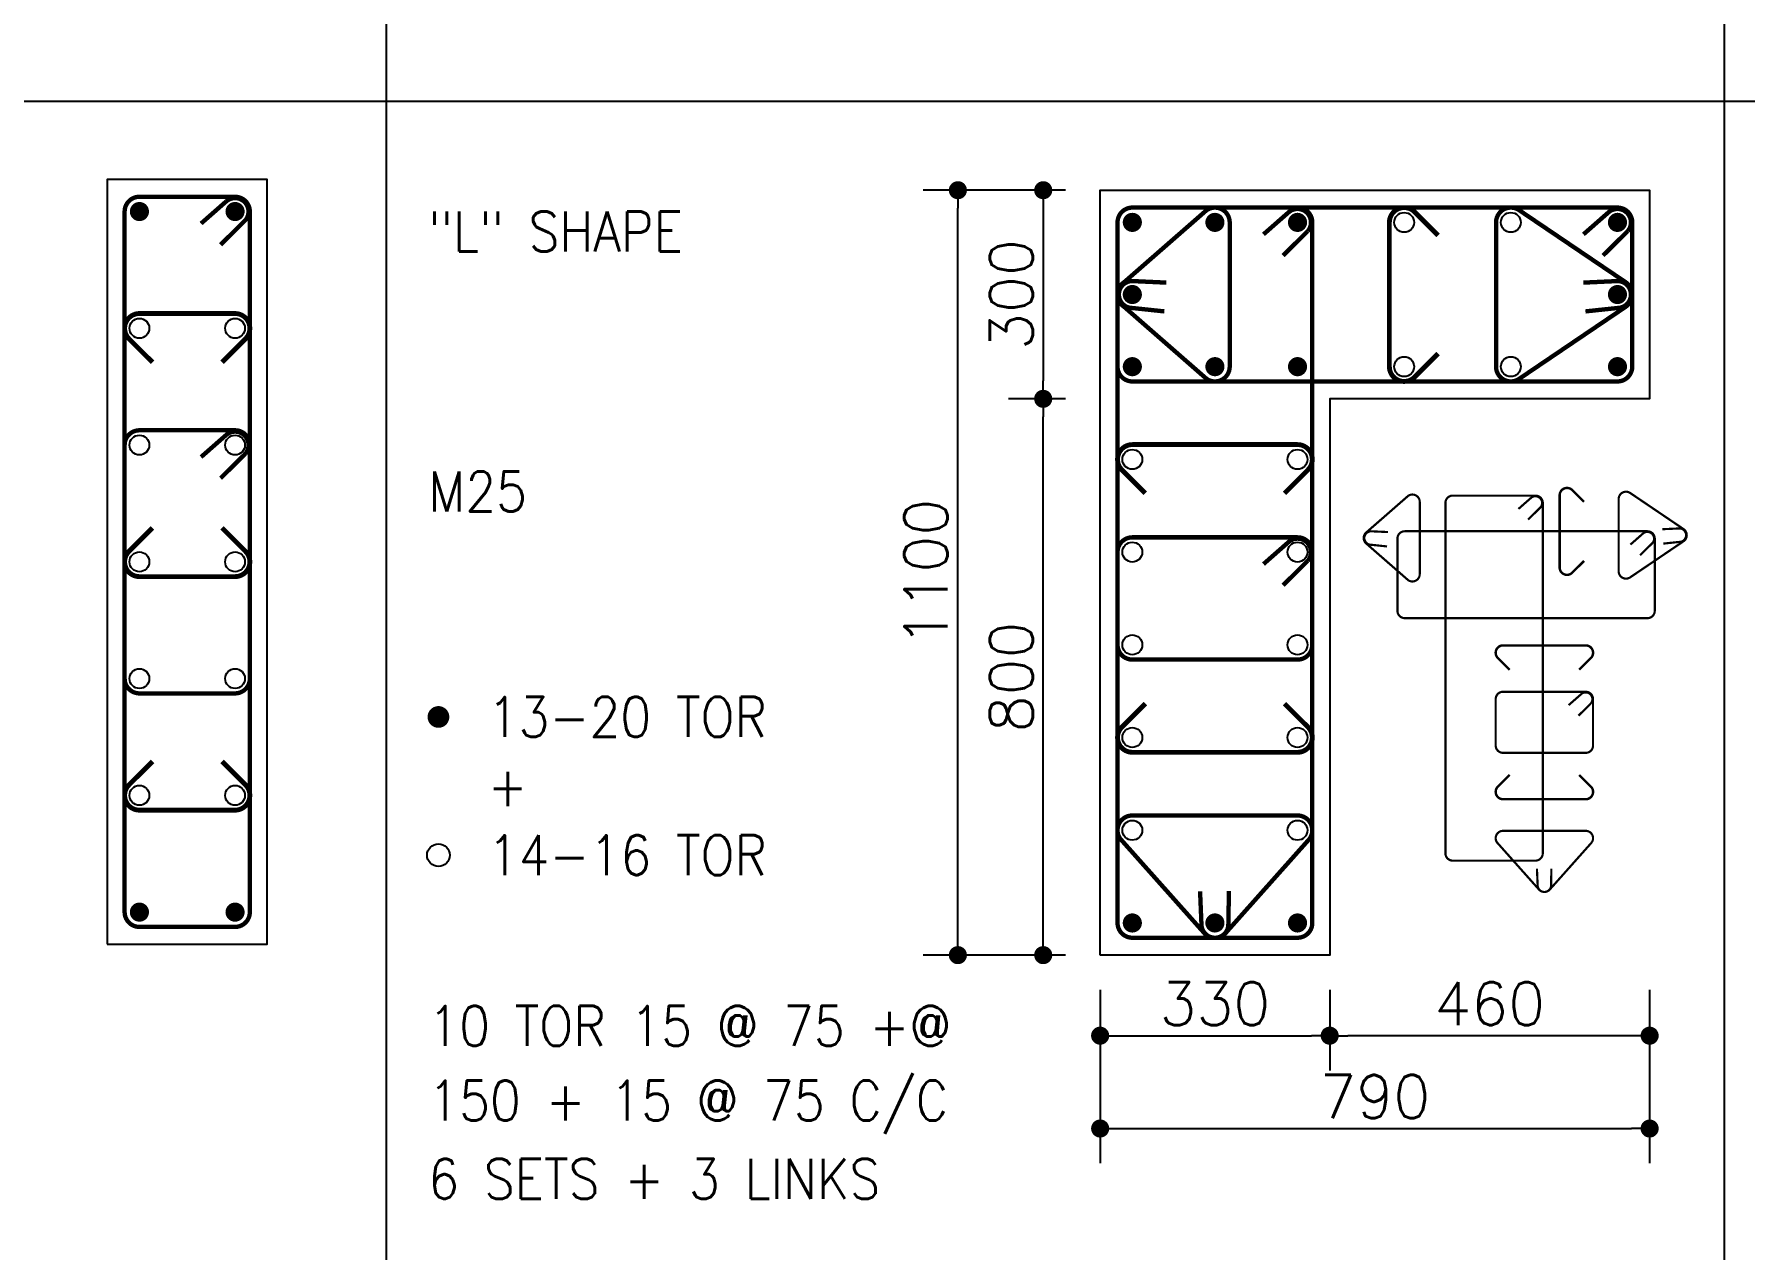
# Model space of a CAD drawing. Extents: x -200722 to 834823, y -494970 to 88783.
# Drawn here: x 389694 to 399531, y -89308 to -82315 of the extents above; entities that cross this region are included whole.
import ezdxf
from ezdxf.enums import TextEntityAlignment as Align

# ---------------------------------------------------------------- set-up
doc = ezdxf.new("R2010")
doc.units = 0
doc.header["$LTSCALE"] = 100
doc.header["$MEASUREMENT"] = 0
doc.header["$PDMODE"] = 34
doc.layers.get('0').update_dxf_attribs({"linetype": 'CONTINUOUS'})
doc.layers.get('DEFPOINTS').update_dxf_attribs({"linetype": 'CONTINUOUS'})
for name, color, linetype in [('5', 4, 'CONTINUOUS'), ('BEAM', 4, 'CONTINUOUS'), ('COL. SHED. STEEL.', 6, 'CONTINUOUS'), ('column', 240, 'CONTINUOUS'), ('STEEL', 6, 'CONTINUOUS'), ('TEXT', 2, 'CONTINUOUS')]:
    doc.layers.add(name, color=color, linetype=linetype)
doc.layers.add('g-dim', color=6, linetype='CONTINUOUS', lineweight=9)
doc.styles.add('ROMANS', font='romans.shx')
doc.styles.get("Standard").update_dxf_attribs({"font": 'simplex.shx'})
doc.dimstyles.new('STANDARD$0', dxfattribs={"dimtxt": 2.5, "dimasz": 2.5, "dimexe": 2, "dimexo": 0.7, "dimgap": 0.9, "dimtad": 1, "dimdec": 0, "dimdsep": 46, "dimtxsty": 'ROMANS', "dimcen": 0.09, "dimclrd": 4, "dimclre": 4, "dimclrt": 3, "dimadec": 0, "dimazin": 0, "dimtfac": 1, "dimtdec": 0, "dimtmove": 0, "dimatfit": 3, "dimfxl": 1, "dimtolj": 1, "dimtzin": 0, "dimarcsym": 0})

# ---------------------------------------------------------------- blocks, each defined once
blk = doc.blocks.new('DOT')
at = {"color": 0, "linetype": 'ByBlock'}
blk.add_line((-0.5, 0), (-1, 0), dxfattribs=at)
at = {"color": 0, "linetype": 'ByBlock', "const_width": 0.5}
blk.add_lwpolyline([(-0.25, 0, 1), (0.25, 0, 1)], format="xyb", close=True, dxfattribs=at)
blk = doc.blocks.new('*D316')
at = {"layer": 'BEAM', "color": 0, "lineweight": -2, "transparency": 16777216}
for p, q in [((395623.8, -84412.9), (395296.4, -84412.9)), ((395496.4, -87508.9), (395496.4, -84516.9)), ((395623.8, -87612.9), (395296.4, -87612.9))]:
    blk.add_line(p, q, dxfattribs=at)
at = {"layer": 'DEFPOINTS', "color": 0, "lineweight": -3, "transparency": 16777216}
for p in [(395496.4, -84412.9), (395823.8, -84412.9), (395823.8, -87612.9)]:
    blk.add_point(p, dxfattribs=at)
at = {"layer": 'BEAM', "color": 0, "lineweight": -2, "transparency": 16777216, "xscale": 104, "yscale": 104, "zscale": 104}
for p, rotation in [((395496.4, -84412.9), 90), ((395496.4, -87612.9), 270)]:
    blk.add_blockref('DOT', p, dxfattribs=dict(at, rotation=rotation))
at = {"layer": 'BEAM', "color": 0, "transparency": 16777216, "insert": (395312.4, -86012.9), "char_height": 248, "attachment_point": 5, "rotation": 90}
blk.add_mtext('\\A1;800', dxfattribs=at)
blk = doc.blocks.new('_DOT')
at = {"color": 0, "linetype": 'ByBlock'}
blk.add_line((-0.5, 0), (-1, 0), dxfattribs=at)
at = {"color": 0, "linetype": 'ByBlock', "const_width": 0.5}
blk.add_lwpolyline([(-0.25, 0, 1), (0.25, 0, 1)], format="xyb", close=True, dxfattribs=at)
blk = doc.blocks.new('*D317')
at = {"layer": 'BEAM', "color": 0, "lineweight": -2, "transparency": 16777216}
for p, q in [((395823.8, -87812.9), (395823.8, -88276.3)), ((397143.8, -87812.9), (397143.8, -88276.3)), ((395927.8, -88076.3), (397039.8, -88076.3))]:
    blk.add_line(p, q, dxfattribs=at)
at = {"layer": 'DEFPOINTS', "color": 0, "lineweight": -3, "transparency": 16777216}
for p in [(395823.8, -87612.9), (397143.8, -87612.9), (397143.8, -88076.3)]:
    blk.add_point(p, dxfattribs=at)
at = {"layer": 'BEAM', "color": 0, "lineweight": -2, "transparency": 16777216, "xscale": 104, "yscale": 104, "zscale": 104, "rotation": 180}
blk.add_blockref('DOT', (395823.8, -88076.3), dxfattribs=at)
at = {"layer": 'BEAM', "color": 0, "lineweight": -2, "transparency": 16777216, "xscale": 104, "yscale": 104, "zscale": 104}
blk.add_blockref('DOT', (397143.8, -88076.3), dxfattribs=at)
at = {"layer": 'BEAM', "color": 0, "transparency": 16777216, "insert": (396483.8, -87892.3), "char_height": 248, "attachment_point": 5}
blk.add_mtext('\\A1;330', dxfattribs=at)
blk = doc.blocks.new('*D318')
at = {"layer": 'BEAM', "color": 0, "lineweight": -2, "transparency": 16777216}
for p, q in [((395623.8, -83212.9), (395296.4, -83212.9)), ((395496.4, -83316.9), (395496.4, -84308.9)), ((395623.8, -84412.9), (395296.4, -84412.9))]:
    blk.add_line(p, q, dxfattribs=at)
at = {"layer": 'DEFPOINTS', "color": 0, "lineweight": -3, "transparency": 16777216}
for p in [(395823.8, -83212.9), (395496.4, -84412.9), (395823.8, -84412.9)]:
    blk.add_point(p, dxfattribs=at)
at = {"layer": 'BEAM', "color": 0, "lineweight": -2, "transparency": 16777216, "xscale": 104, "yscale": 104, "zscale": 104}
for p, rotation in [((395496.4, -83212.9), 90), ((395496.4, -84412.9), 270)]:
    blk.add_blockref('DOT', p, dxfattribs=dict(at, rotation=rotation))
at = {"layer": 'BEAM', "color": 0, "transparency": 16777216, "insert": (395312.4, -83812.9), "char_height": 248, "attachment_point": 5, "rotation": 90}
blk.add_mtext('\\A1;300', dxfattribs=at)
blk = doc.blocks.new('*D319')
at = {"layer": 'BEAM', "color": 0, "lineweight": -2, "transparency": 16777216}
for p, q in [((395623.8, -83212.9), (394805.6, -83212.9)), ((395005.6, -87508.9), (395005.6, -83316.9)), ((395623.8, -87612.9), (394805.6, -87612.9))]:
    blk.add_line(p, q, dxfattribs=at)
at = {"layer": 'DEFPOINTS', "color": 0, "lineweight": -3, "transparency": 16777216}
for p in [(395005.6, -83212.9), (395823.8, -83212.9), (395823.8, -87612.9)]:
    blk.add_point(p, dxfattribs=at)
at = {"layer": 'BEAM', "color": 0, "lineweight": -2, "transparency": 16777216, "xscale": 104, "yscale": 104, "zscale": 104}
for p, rotation in [((395005.6, -83212.9), 90), ((395005.6, -87612.9), 270)]:
    blk.add_blockref('DOT', p, dxfattribs=dict(at, rotation=rotation))
at = {"layer": 'BEAM', "color": 0, "transparency": 16777216, "insert": (394821.6, -85412.9), "char_height": 248, "attachment_point": 5, "rotation": 90}
blk.add_mtext('\\A1;1100', dxfattribs=at)
blk = doc.blocks.new('*D320')
at = {"layer": 'BEAM', "color": 0, "lineweight": -2, "transparency": 16777216}
for p, q in [((397143.8, -87812.9), (397143.8, -88276.3)), ((398983.8, -87812.9), (398983.8, -88276.3)), ((398879.8, -88076.3), (397247.8, -88076.3))]:
    blk.add_line(p, q, dxfattribs=at)
at = {"layer": 'DEFPOINTS', "color": 0, "lineweight": -3, "transparency": 16777216}
for p in [(397143.8, -87612.9), (398983.8, -87612.9), (397143.8, -88076.3)]:
    blk.add_point(p, dxfattribs=at)
at = {"layer": 'BEAM', "color": 0, "lineweight": -2, "transparency": 16777216, "xscale": 104, "yscale": 104, "zscale": 104, "rotation": 180}
blk.add_blockref('DOT', (397143.8, -88076.3), dxfattribs=at)
at = {"layer": 'BEAM', "color": 0, "lineweight": -2, "transparency": 16777216, "xscale": 104, "yscale": 104, "zscale": 104}
blk.add_blockref('DOT', (398983.8, -88076.3), dxfattribs=at)
at = {"layer": 'BEAM', "color": 0, "transparency": 16777216, "insert": (398063.8, -87892.3), "char_height": 248, "attachment_point": 5}
blk.add_mtext('\\A1;460', dxfattribs=at)
blk = doc.blocks.new('*D321')
at = {"layer": 'BEAM', "color": 0, "lineweight": -2, "transparency": 16777216}
for p, q in [((395823.8, -87812.9), (395823.8, -88810.4)), ((398983.8, -87812.9), (398983.8, -88810.4)), ((395927.8, -88610.4), (398879.8, -88610.4))]:
    blk.add_line(p, q, dxfattribs=at)
at = {"layer": 'DEFPOINTS', "color": 0, "lineweight": -3, "transparency": 16777216}
for p in [(395823.8, -87612.9), (398983.8, -87612.9), (398983.8, -88610.4)]:
    blk.add_point(p, dxfattribs=at)
at = {"layer": 'BEAM', "color": 0, "lineweight": -2, "transparency": 16777216, "xscale": 104, "yscale": 104, "zscale": 104, "rotation": 180}
blk.add_blockref('DOT', (395823.8, -88610.4), dxfattribs=at)
at = {"layer": 'BEAM', "color": 0, "lineweight": -2, "transparency": 16777216, "xscale": 104, "yscale": 104, "zscale": 104}
blk.add_blockref('DOT', (398983.8, -88610.4), dxfattribs=at)
at = {"layer": 'BEAM', "color": 0, "transparency": 16777216, "insert": (397403.8, -88426.4), "char_height": 248, "attachment_point": 5}
blk.add_mtext('\\A1;790', dxfattribs=at)

msp = doc.modelspace()

# ---------------------------------------------------------------- linework, layer by layer
at = {"layer": '5', "color": 7, "lineweight": -2}
for p, q in [((391719.8, -104400.4), (391719.8, -55100.4)), ((399414.3, -104400.4), (399414.3, -55100.4)), ((330496.4, -82700.4), (412446.4, -82700.4))]:
    msp.add_line(p, q, dxfattribs=at)
at = {"layer": 'COL. SHED. STEEL.', "color": 140, "linetype": 'Continuous'}
for points, const_width in [([(396436.2, -84298.3), (395961.2, -83883.3, -0.530775), (395961.2, -83742.5), (396436.2, -83327.5, -0.601356), (396568.8, -83397.9), (396568.8, -84227.9, -0.601356)], 25), ([(398233.1, -84298.3), (398846.4, -83883.3, 0.530775), (398846.4, -83742.5), (398233.1, -83327.5, 0.601356), (398100.5, -83397.9), (398100.5, -84227.9, 0.601356)], 25), ([(390298.8, -86107.3), (390848.8, -86107.3, 0.414214), (390933.8, -86022.3), (390933.8, -84678.9, 0.414214), (390848.8, -84593.9), (390298.8, -84593.9, 0.414214), (390213.8, -84678.9), (390213.8, -86022.3, 0.414214)], 25), ([(397595.4, -85456.2), (397357.9, -85248.7, -0.530775), (397357.9, -85178.3), (397595.4, -84970.8, -0.601356), (397661.8, -85006), (397661.8, -85421, -0.601356)], 12.5), ([(398871.8, -85439.9), (399178.5, -85232.4, 0.530775), (399178.5, -85162), (398871.8, -84954.5, 0.601356), (398805.5, -84989.7), (398805.5, -85404.7, 0.601356)], 12.5), ([(396414.4, -87477), (395939.4, -86943.6, -0.608415), (396008.8, -86809.6), (396958.8, -86809.6, -0.608415), (397028.2, -86943.6), (396553.2, -87477, -0.5176)], 25), ([(398343.7, -87231.6), (398106.2, -86964.9, -0.608415), (398140.9, -86897.9), (398615.9, -86897.9, -0.608415), (398650.6, -86964.9), (398413.1, -87231.6, -0.5176)], 12.5)]:
    msp.add_lwpolyline(points, format="xyb", close=True, dxfattribs=dict(at, const_width=const_width))
for points, const_width in [([(396193, -83910), (395994.1, -83888.9, -0.927528), (396011.9, -83735.6), (396204.7, -83744.5)], 25), ([(398614.6, -83910), (398813.4, -83888.9, 0.927528), (398795.7, -83735.6), (398602.9, -83744.5)], 25), ([(390765.6, -84869.8), (390907.7, -84729.1, 0.927528), (390798.1, -84620.5), (390653.1, -84747.8)], 25), ([(397473.9, -85262.1), (397374.4, -85251.5, -0.927528), (397383.3, -85174.9), (397479.7, -85179.3)], 12.5), ([(399062.6, -85245.7), (399162, -85235.2, 0.927528), (399153.1, -85158.5), (399056.7, -85163)], 12.5), ([(398418.7, -87114.9), (398416.9, -87214.8, -0.927528), (398339.8, -87212.7), (398335.7, -87116.3)], 12.5), ([(396564.4, -87243.5), (396560.8, -87443.5, -0.927528), (396406.5, -87439.2), (396398.4, -87246.4)], 25)]:
    msp.add_lwpolyline(points, format="xyb", dxfattribs=dict(at, const_width=const_width))
at = {"layer": 'column', "color": 4, "linetype": 'Continuous'}
msp.add_lwpolyline([(390113.8, -87550.6), (391033.8, -87550.6), (391033.8, -83150.6), (390113.8, -83150.6)], close=True, dxfattribs=at)
msp.add_lwpolyline([(395823.8, -87612.9), (395823.8, -83212.9), (398983.8, -83212.9), (398983.8, -84412.9), (397143.8, -84412.9), (397143.8, -87612.9), (395823.8, -87612.9)], dxfattribs=at)
at = {"layer": 'g-dim', "color": 62, "lineweight": -2}
for points, const_width in [([(396008.8, -85912.9), (396958.8, -85912.9, 0.414214), (397043.8, -85827.9), (397043.8, -85294.6, 0.414214), (396958.8, -85209.6), (396008.8, -85209.6, 0.414214), (395923.8, -85294.6), (395923.8, -85827.9, 0.414214)], 25), ([(398140.9, -86449.5), (398615.9, -86449.5, 0.414214), (398658.4, -86407), (398658.4, -86140.4, 0.414214), (398615.9, -86097.9), (398140.9, -86097.9, 0.414214), (398098.4, -86140.4), (398098.4, -86407, 0.414214)], 12.5)]:
    msp.add_lwpolyline(points, format="xyb", close=True, dxfattribs=dict(at, const_width=const_width))
for points, const_width in [([(396875.6, -85485.4), (397017.7, -85344.8, 0.927528), (396908.1, -85236.1), (396763.1, -85363.5)], 25), ([(398574.3, -86235.8), (398645.4, -86165.5, 0.927528), (398590.6, -86111.2), (398518, -86174.8)], 12.5)]:
    msp.add_lwpolyline(points, format="xyb", dxfattribs=dict(at, const_width=const_width))
at = {"layer": 'STEEL', "color": 18, "true_color": 0x000000}
for points, const_width in [([(390298.8, -87450.6), (390848.8, -87450.6, 0.414214), (390933.8, -87365.6), (390933.8, -83335.6, 0.414214), (390848.8, -83250.6), (390298.8, -83250.6, 0.414214), (390213.8, -83335.6), (390213.8, -87365.6, 0.414214)], 25), ([(396008.8, -83312.9), (396958.8, -83312.9, -0.414214), (397043.8, -83397.9), (397043.8, -87427.9, -0.414214), (396958.8, -87512.9), (396008.8, -87512.9, -0.414214), (395923.8, -87427.9), (395923.8, -83397.9, -0.414214)], 25), ([(396008.8, -83312.9), (398798.8, -83312.9, -0.414214), (398883.8, -83397.9), (398883.8, -84227.9, -0.414214), (398798.8, -84312.9), (396008.8, -84312.9, -0.414214), (395923.8, -84227.9), (395923.8, -83397.9, -0.414214)], 25), ([(397851.8, -84969.5), (398326.8, -84969.5, -0.414214), (398369.3, -85012), (398369.3, -87027, -0.414214), (398326.8, -87069.5), (397851.8, -87069.5, -0.414214), (397809.3, -87027), (397809.3, -85012, -0.414214)], 12.5), ([(397575.8, -85174.6), (398970.8, -85174.6, -0.414214), (399013.3, -85217.1), (399013.3, -85632.1, -0.414214), (398970.8, -85674.6), (397575.8, -85674.6, -0.414214), (397533.3, -85632.1), (397533.3, -85217.1, -0.414214)], 12.5), ([(391987.2, -86242.9, 1), (392049.7, -86242.9, 1)], 62.5)]:
    msp.add_lwpolyline(points, format="xyb", close=True, dxfattribs=dict(at, const_width=const_width))
at = {"layer": 'STEEL', "color": 18, "linetype": 'Continuous', "true_color": 0x000000, "const_width": 55}
for points in [[(390298.8, -83308.1, -1), (390298.8, -83363.1, -1)], [(390848.8, -83308.1, 1), (390848.8, -83363.1, 1)], [(396008.8, -83425.4, 1), (396008.8, -83370.4, 1)], [(396483.8, -83425.4, -1), (396483.8, -83370.4, -1)], [(396958.8, -83425.4, -1), (396958.8, -83370.4, -1)], [(398798.8, -83425.4, -1), (398798.8, -83370.4, -1)], [(396008.8, -83840.4, 1), (396008.8, -83785.4, 1)], [(398798.8, -83840.4, -1), (398798.8, -83785.4, -1)], [(396008.8, -84255.4, 1), (396008.8, -84200.4, 1)], [(396483.8, -84200.4, 1), (396483.8, -84255.4, 1)], [(396958.8, -84255.4, -1), (396958.8, -84200.4, -1)], [(398798.8, -84255.4, -1), (398798.8, -84200.4, -1)], [(390298.8, -87393.1, 1), (390298.8, -87338.1, 1)], [(390848.8, -87393.1, -1), (390848.8, -87338.1, -1)], [(396008.8, -87455.4, 1), (396008.8, -87400.4, 1)], [(396483.8, -87400.4, 1), (396483.8, -87455.4, 1)], [(396958.8, -87455.4, 1), (396958.8, -87400.4, 1)]]:
    msp.add_lwpolyline(points, format="xyb", close=True, dxfattribs=at)
at = {"layer": 'STEEL', "color": 18, "true_color": 0x000000}
for points, const_width in [([(390765.6, -83526.5), (390907.7, -83385.8, 0.927528), (390798.1, -83277.2), (390653.1, -83404.5)], 25), ([(396875.6, -83588.8), (397017.7, -83448.1, 0.927528), (396908.1, -83339.5), (396763.1, -83466.8)], 25), ([(398715.6, -83588.8), (398857.7, -83448.1, 0.927528), (398748.1, -83339.5), (398603.1, -83466.8)], 25), ([(398285.2, -85107.5), (398356.2, -85037.1, 0.927528), (398301.4, -84982.8), (398228.9, -85046.5)], 12.5), ([(398929.2, -85312.5), (399000.2, -85242.2, 0.927528), (398945.4, -85187.9), (398872.9, -85251.6)], 12.5)]:
    msp.add_lwpolyline(points, format="xyb", dxfattribs=dict(at, const_width=const_width))
at = {"layer": 'STEEL', "color": 40}
for points in [[(397767.3, -83472.9, 28, 28, 0), (397632.2, -83337.8, 28, 28, 0.668179), (397487.1, -83397.9, 28, 28, 0), (397487.1, -84227.9, 28, 28, 0.668179), (397632.2, -84288, 28, 28, 0), (397767.3, -84152.9, 0, 0, 0)], [(390373.8, -84202.4, 28, 28, 0), (390238.7, -84067.4, 28, 28, -0.668179), (390298.8, -83922.3, 28, 28, 0), (390848.8, -83922.3, 28, 28, -0.668179), (390908.9, -84067.4, 28, 28, 0), (390773.9, -84202.4, 0, 0, 0)], [(396083.7, -84956.4, 28, 28, 0), (395948.7, -84821.3, 28, 28, -0.668179), (396008.8, -84676.2, 28, 28, 0), (396958.8, -84676.2, 28, 28, -0.668179), (397018.9, -84821.3, 28, 28, 0), (396883.8, -84956.4, 0, 0, 0)], [(398606.3, -85005.5, 14, 14, 0), (398538.7, -84937.9, 14, 14, 0.668179), (398466.2, -84968, 14, 14, 0), (398466.2, -85383, 14, 14, 0.668179), (398538.7, -85413, 14, 14, 0), (398606.3, -85345.5, 0, 0, 0)], [(390373.8, -85155.4, 28, 28, 0), (390238.7, -85290.5, 28, 28, 0.668179), (390298.8, -85435.6, 28, 28, 0), (390848.8, -85435.6, 28, 28, 0.668179), (390908.9, -85290.5, 28, 28, 0), (390773.9, -85155.4, 0, 0, 0)], [(398178.4, -85971.3, 14, 14, 0), (398110.9, -85903.8, 14, 14, -0.668179), (398140.9, -85831.2, 14, 14, 0), (398615.9, -85831.2, 14, 14, -0.668179), (398646, -85903.8, 14, 14, 0), (398578.4, -85971.3, 0, 0, 0)], [(396083.7, -86166.1, 28, 28, 0), (395948.7, -86301.1, 28, 28, 0.668179), (396008.8, -86446.2, 28, 28, 0), (396958.8, -86446.2, 28, 28, 0.668179), (397018.9, -86301.1, 28, 28, 0), (396883.8, -86166.1, 0, 0, 0)], [(390373.8, -86498.8, 28, 28, 0), (390238.7, -86633.8, 28, 28, 0.668179), (390298.8, -86778.9, 28, 28, 0), (390848.8, -86778.9, 28, 28, 0.668179), (390908.9, -86633.8, 28, 28, 0), (390773.9, -86498.8, 0, 0, 0)], [(398178.4, -86576.1, 14, 14, 0), (398110.9, -86643.7, 14, 14, 0.668179), (398140.9, -86716.2, 14, 14, 0), (398615.9, -86716.2, 14, 14, 0.668179), (398646, -86643.7, 14, 14, 0), (398578.4, -86576.1, 0, 0, 0)]]:
    msp.add_lwpolyline(points, format="xyseb", dxfattribs=at)
at = {"layer": 'STEEL', "color": 0}
for centre, radius in [((397572.1, -83397.9), 57), ((398185.5, -83397.9), 57), ((390298.8, -84007.3), 57), ((390848.8, -84007.3), 57), ((397572.1, -84227.9), 57), ((398185.5, -84227.9), 57), ((390298.8, -84678.9), 57), ((390848.8, -84678.9), 57), ((396008.8, -84761.2), 57), ((396958.8, -84761.2), 57), ((396008.8, -85294.6), 57), ((396958.8, -85294.6), 57), ((390298.8, -85350.6), 57), ((390848.8, -85350.6), 57), ((396008.8, -85827.9), 57), ((396958.8, -85827.9), 57), ((390298.8, -86022.3), 57), ((390848.8, -86022.3), 57), ((396008.8, -86361.2), 57), ((396958.8, -86361.2), 57), ((390298.8, -86693.9), 57), ((390848.8, -86693.9), 57), ((396008.8, -86894.6), 57), ((396958.8, -86894.6), 57), ((392018.4, -87037.9), 65.3)]:
    msp.add_circle(centre, radius, dxfattribs=at)

# ---------------------------------------------------------------- texts
at = {"layer": 'TEXT', "color": 18, "ltscale": 5, "true_color": 0x000000, "style": 'ROMANS', "width": 0.9}
for s, p in [('"L" SHAPE', (391960, -83450.4)), ('M25', (391960, -84945.4)), ('13-20 TOR', (392301.7, -86242.9)), ('+', (392301.7, -86640.4)), ('14-16 TOR', (392301.7, -87037.9)), ('10 TOR 15 @ 75 +@', (391960, -88020.4)), ('150 + 15 @ 75 C/C', (391960, -88450)), ('6 SETS + 3 LINKS', (391960, -88900.5))]:
    msp.add_text(s, height=230, dxfattribs=at).set_placement(p, align=Align.MIDDLE_LEFT)

# ---------------------------------------------------------------- dimensions: what is measured, and where the dimension line sits
at = {"layer": 'BEAM', "color": 18, "true_color": 0x000000}
for base, p1, p2, angle, picture, middle in [((395005.6, -83212.9), (395823.8, -87612.9), (395823.8, -83212.9), 90, '*D319', (394821.6, -85412.9)), ((395496.4, -84412.9), (395823.8, -83212.9), (395823.8, -84412.9), 270, '*D318', (395312.4, -83812.9)), ((395496.4, -84412.9), (395823.8, -87612.9), (395823.8, -84412.9), 90, '*D316', (395312.4, -86012.9)), ((397143.8, -88076.3), (398983.8, -87612.9), (397143.8, -87612.9), 180, '*D320', (398063.8, -87892.3))]:
    dim = msp.add_linear_dim(base=base, p1=p1, p2=p2, angle=angle, dimstyle='STANDARD$0', override={"dimscale": 8, "dimtxt": 31, "dimasz": 13, "dimexe": 25, "dimexo": 25, "dimgap": 7.5, "dimlfac": 0.25, "dimzin": 3, "dimtxsty": 'Standard', "dimblk": 'DOT', "dimcen": 3, "dimdle": 4, "dimclrd": 0, "dimclre": 0, "dimclrt": 0, "dimtmove": 2, "dimldrblk": 'DOT', "dimtzin": 3}, dxfattribs=at)
    dim.commit()
    dim.dimension.update_dxf_attribs({"geometry": picture, "text_midpoint": middle})
for base, p2, picture, middle in [((397143.8, -88076.3), (397143.8, -87612.9), '*D317', (396483.8, -87892.3)), ((398983.8, -88610.4), (398983.8, -87612.9), '*D321', (397403.8, -88426.4))]:
    dim = msp.add_linear_dim(base=base, p1=(395823.8, -87612.9), p2=p2, dimstyle='STANDARD$0', override={"dimscale": 8, "dimtxt": 31, "dimasz": 13, "dimexe": 25, "dimexo": 25, "dimgap": 7.5, "dimlfac": 0.25, "dimzin": 3, "dimtxsty": 'Standard', "dimblk": 'DOT', "dimcen": 3, "dimdle": 4, "dimclrd": 0, "dimclre": 0, "dimclrt": 0, "dimtmove": 2, "dimldrblk": 'DOT', "dimtzin": 3}, dxfattribs=at)
    dim.commit()
    dim.dimension.update_dxf_attribs({"geometry": picture, "text_midpoint": middle})

doc.saveas('drawing.dxf')
